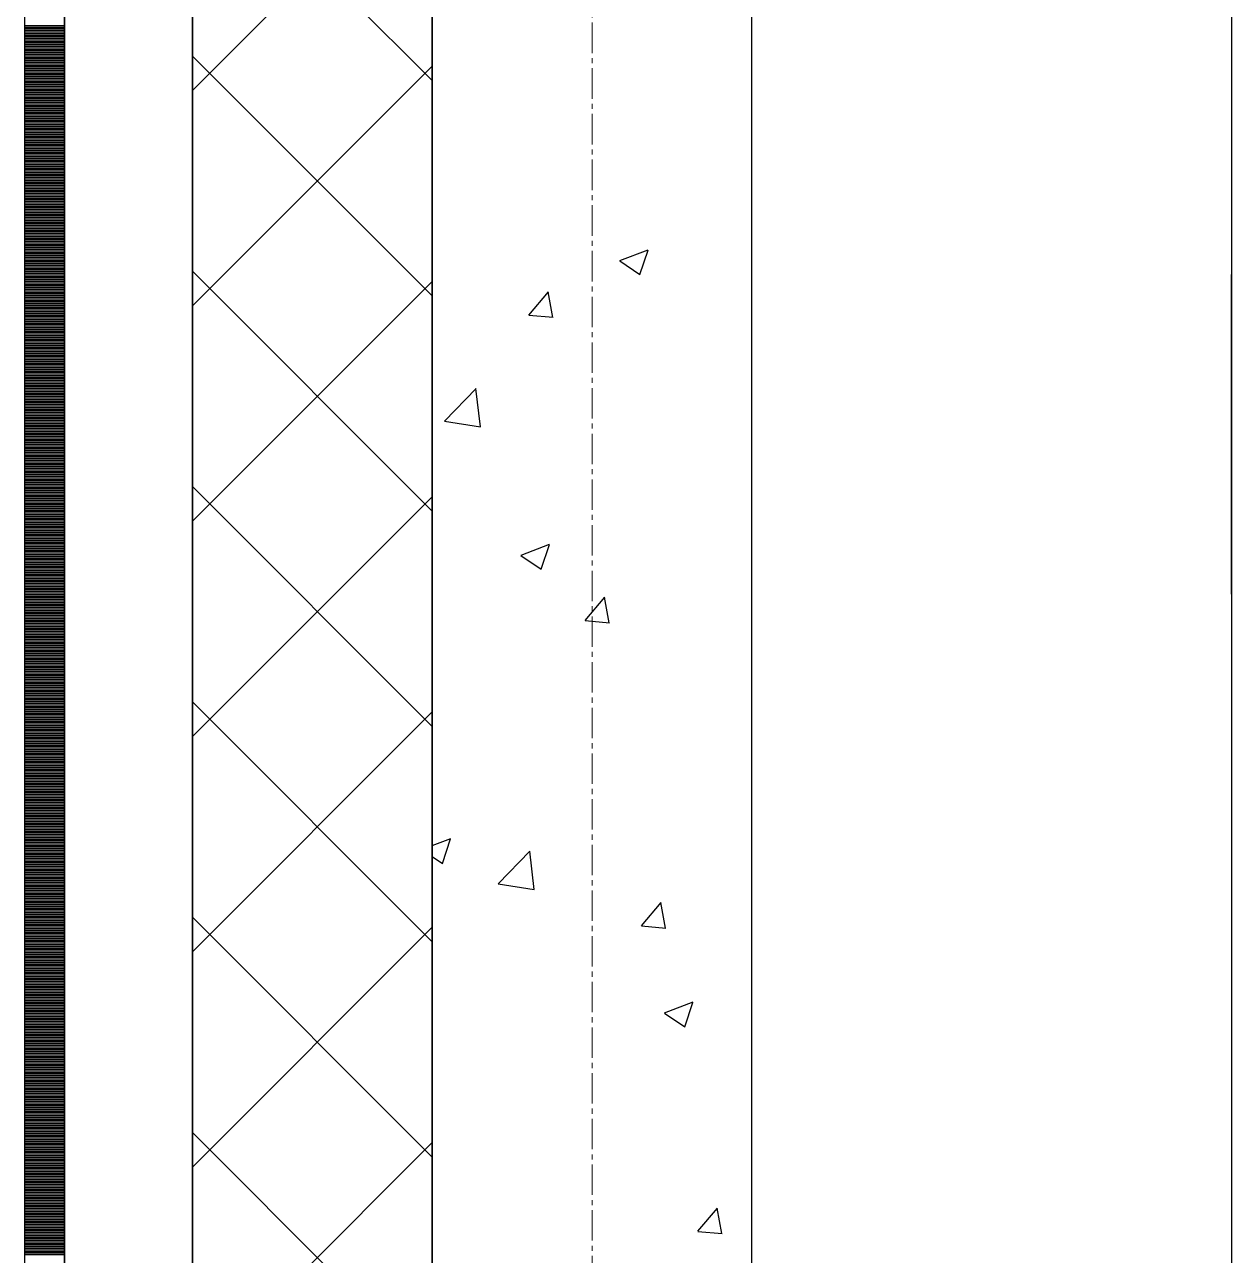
# Model space of a CAD drawing. Header units: millimetres. Extents: x -231292 to 573618, y -153144 to 564035.
# Drawn here: x 8548 to 9303, y 246753 to 247523 of the extents above; entities that cross this region are included whole.
import ezdxf

# ---------------------------------------------------------------- set-up
doc = ezdxf.new("R2010")
doc.units = ezdxf.units.MM
doc.linetypes.add('CENTER2', pattern=[28.575, 19.05, -3.175, 3.175, -3.175])
doc.layers.get('0').update_dxf_attribs({"color": 250})
for name, color, linetype, lineweight in [('АР_Стены ПЕНОблок', 250, 'Continuous', 20), ('АР_Тонкая', 250, 'Continuous', 5), ('АР_Утеплитель', 250, 'Continuous', 0), ('АР_Штриховка', 250, 'Continuous', 0), ('РД_Оси_100', 250, 'Continuous', 0)]:
    doc.layers.add(name, color=color, linetype=linetype, lineweight=lineweight)
doc.layers.add('КР_Балки-0.5', color=60, linetype='Continuous', lineweight=50, plot=False)

# ---------------------------------------------------------------- blocks, each defined once
blk = doc.blocks.new('оси_рен')
at = {"layer": 'РД_Оси_100', "color": 251, "linetype": 'CENTER2', "true_color": 0x636466}
blk.add_line((1195652.916, 135558.25), (1195652.916, 223268.25), dxfattribs=at)

msp = doc.modelspace()

# ---------------------------------------------------------------- linework, layer by layer
at = {"layer": 'АР_Стены ПЕНОблок', "color": 18, "linetype": 'Continuous', "lineweight": 25, "true_color": 0x000000}
for p, q in [((8803.243, 263866.253), (8803.243, 187666.253)), ((9003.243, 187666.253), (9003.243, 263866.253))]:
    msp.add_line(p, q, dxfattribs=at)
at = {"layer": 'АР_Тонкая', "color": 18, "linetype": 'Continuous', "lineweight": 25, "true_color": 0x000000}
for p, q in [((8548.243, 263866.253), (8548.243, 187666.253)), ((8573.243, 263866.253), (8573.243, 187666.253)), ((8573.243, 187666.253), (8573.243, 263866.253)), ((8653.243, 187666.253), (8653.243, 263866.253))]:
    msp.add_line(p, q, dxfattribs=at)
at = {"layer": 'АР_Утеплитель', "color": 18, "linetype": 'Continuous', "lineweight": 25, "true_color": 0x000000}
for p, q in [((8653.243, 263866.253), (8653.243, 187666.253)), ((8803.243, 187666.253), (8803.243, 263866.253))]:
    msp.add_line(p, q, dxfattribs=at)
at = {"layer": 'АР_Штриховка', "color": 18, "linetype": 'Continuous', "lineweight": 25, "true_color": 0x000000}
for p, q in [((8803.243, 247487.57), (8653.243, 247637.57)), ((8653.243, 247481.283), (8803.243, 247631.283)), ((8548.243, 247522.002), (8573.243, 247522.002)), ((8548.243, 247521.002), (8573.243, 247521.002)), ((8548.243, 247520.002), (8573.243, 247520.002)), ((8548.243, 247519.002), (8573.243, 247519.002)), ((8548.243, 247518.002), (8573.243, 247518.002)), ((8548.243, 247517.002), (8573.243, 247517.002)), ((8548.243, 247516.002), (8573.243, 247516.002)), ((8548.243, 247515.002), (8573.243, 247515.002)), ((8548.243, 247514.002), (8573.243, 247514.002)), ((8548.243, 247513.002), (8573.243, 247513.002)), ((8548.243, 247512.002), (8573.243, 247512.002)), ((8548.243, 247511.002), (8573.243, 247511.002)), ((8548.243, 247510.002), (8573.243, 247510.002)), ((8548.243, 247509.002), (8573.243, 247509.002)), ((8548.243, 247508.002), (8573.243, 247508.002)), ((8548.243, 247507.002), (8573.243, 247507.002)), ((8548.243, 247506.002), (8573.243, 247506.002)), ((8548.243, 247505.002), (8573.243, 247505.002)), ((8548.243, 247504.002), (8573.243, 247504.002)), ((8548.243, 247503.002), (8573.243, 247503.002)), ((8548.243, 247502.002), (8573.243, 247502.002)), ((8803.243, 247352.866), (8653.243, 247502.866)), ((8548.243, 247501.002), (8573.243, 247501.002)), ((8548.243, 247500.002), (8573.243, 247500.002)), ((8548.243, 247499.002), (8573.243, 247499.002)), ((8548.243, 247498.002), (8573.243, 247498.002)), ((8548.243, 247497.002), (8573.243, 247497.002)), ((8548.243, 247496.002), (8573.243, 247496.002)), ((8548.243, 247495.002), (8573.243, 247495.002)), ((8548.243, 247494.002), (8573.243, 247494.002)), ((8653.243, 247346.579), (8803.243, 247496.579)), ((8548.243, 247493.002), (8573.243, 247493.002)), ((8548.243, 247492.002), (8573.243, 247492.002)), ((8548.243, 247491.002), (8573.243, 247491.002)), ((8548.243, 247490.002), (8573.243, 247490.002)), ((8548.243, 247489.002), (8573.243, 247489.002)), ((8548.243, 247488.002), (8573.243, 247488.002)), ((8548.243, 247487.002), (8573.243, 247487.002)), ((8548.243, 247486.002), (8573.243, 247486.002)), ((8548.243, 247485.002), (8573.243, 247485.002)), ((8548.243, 247484.002), (8573.243, 247484.002)), ((8548.243, 247483.002), (8573.243, 247483.002)), ((8548.243, 247482.002), (8573.243, 247482.002)), ((8548.243, 247481.002), (8573.243, 247481.002)), ((8548.243, 247480.002), (8573.243, 247480.002)), ((8548.243, 247479.002), (8573.243, 247479.002)), ((8548.243, 247478.002), (8573.243, 247478.002)), ((8548.243, 247477.002), (8573.243, 247477.002)), ((8548.243, 247476.002), (8573.243, 247476.002)), ((8548.243, 247475.002), (8573.243, 247475.002)), ((8548.243, 247474.002), (8573.243, 247474.002)), ((8548.243, 247473.002), (8573.243, 247473.002)), ((8548.243, 247472.002), (8573.243, 247472.002)), ((8548.243, 247471.002), (8573.243, 247471.002)), ((8548.243, 247470.002), (8573.243, 247470.002)), ((8548.243, 247469.002), (8573.243, 247469.002)), ((8548.243, 247468.002), (8573.243, 247468.002)), ((8548.243, 247467.002), (8573.243, 247467.002)), ((8548.243, 247466.002), (8573.243, 247466.002)), ((8548.243, 247465.002), (8573.243, 247465.002)), ((8548.243, 247464.002), (8573.243, 247464.002)), ((8548.243, 247463.002), (8573.243, 247463.002)), ((8548.243, 247462.002), (8573.243, 247462.002)), ((8548.243, 247461.002), (8573.243, 247461.002)), ((8548.243, 247460.002), (8573.243, 247460.002)), ((8548.243, 247459.002), (8573.243, 247459.002)), ((8548.243, 247458.002), (8573.243, 247458.002)), ((8548.243, 247457.002), (8573.243, 247457.002)), ((8548.243, 247456.002), (8573.243, 247456.002)), ((8548.243, 247455.002), (8573.243, 247455.002)), ((8548.243, 247454.002), (8573.243, 247454.002)), ((8548.243, 247453.002), (8573.243, 247453.002)), ((8548.243, 247452.002), (8573.243, 247452.002)), ((8548.243, 247451.002), (8573.243, 247451.002)), ((8548.243, 247450.002), (8573.243, 247450.002)), ((8548.243, 247449.002), (8573.243, 247449.002)), ((8548.243, 247448.002), (8573.243, 247448.002)), ((8548.243, 247447.002), (8573.243, 247447.002)), ((8548.243, 247446.002), (8573.243, 247446.002)), ((8548.243, 247445.002), (8573.243, 247445.002)), ((8548.243, 247444.002), (8573.243, 247444.002)), ((8548.243, 247443.002), (8573.243, 247443.002)), ((8548.243, 247442.002), (8573.243, 247442.002)), ((8548.243, 247441.002), (8573.243, 247441.002)), ((8548.243, 247440.002), (8573.243, 247440.002)), ((8548.243, 247439.002), (8573.243, 247439.002)), ((8548.243, 247438.002), (8573.243, 247438.002)), ((8548.243, 247437.002), (8573.243, 247437.002)), ((8548.243, 247436.002), (8573.243, 247436.002)), ((8548.243, 247435.002), (8573.243, 247435.002)), ((8548.243, 247434.002), (8573.243, 247434.002)), ((8548.243, 247433.002), (8573.243, 247433.002)), ((8548.243, 247432.002), (8573.243, 247432.002)), ((8548.243, 247431.002), (8573.243, 247431.002)), ((8548.243, 247430.002), (8573.243, 247430.002)), ((8548.243, 247429.002), (8573.243, 247429.002)), ((8548.243, 247428.002), (8573.243, 247428.002)), ((8548.243, 247427.002), (8573.243, 247427.002)), ((8548.243, 247426.002), (8573.243, 247426.002)), ((8548.243, 247425.002), (8573.243, 247425.002)), ((8548.243, 247424.002), (8573.243, 247424.002)), ((8548.243, 247423.002), (8573.243, 247423.002)), ((8548.243, 247422.002), (8573.243, 247422.002)), ((8548.243, 247421.002), (8573.243, 247421.002)), ((8548.243, 247420.002), (8573.243, 247420.002)), ((8548.243, 247419.002), (8573.243, 247419.002)), ((8548.243, 247418.002), (8573.243, 247418.002)), ((8548.243, 247417.002), (8573.243, 247417.002)), ((8548.243, 247416.002), (8573.243, 247416.002)), ((8548.243, 247415.002), (8573.243, 247415.002)), ((8548.243, 247414.002), (8573.243, 247414.002)), ((8548.243, 247413.002), (8573.243, 247413.002)), ((8548.243, 247412.002), (8573.243, 247412.002)), ((8548.243, 247411.002), (8573.243, 247411.002)), ((8548.243, 247410.002), (8573.243, 247410.002)), ((8548.243, 247409.002), (8573.243, 247409.002)), ((8548.243, 247408.002), (8573.243, 247408.002)), ((8548.243, 247407.002), (8573.243, 247407.002)), ((8548.243, 247406.002), (8573.243, 247406.002)), ((8548.243, 247405.002), (8573.243, 247405.002)), ((8548.243, 247404.002), (8573.243, 247404.002)), ((8548.243, 247403.002), (8573.243, 247403.002)), ((8548.243, 247402.002), (8573.243, 247402.002)), ((8548.243, 247401.002), (8573.243, 247401.002)), ((8548.243, 247400.002), (8573.243, 247400.002)), ((8548.243, 247399.002), (8573.243, 247399.002)), ((8548.243, 247398.002), (8573.243, 247398.002)), ((8548.243, 247397.002), (8573.243, 247397.002)), ((8548.243, 247396.002), (8573.243, 247396.002)), ((8548.243, 247395.002), (8573.243, 247395.002)), ((8548.243, 247394.002), (8573.243, 247394.002)), ((8548.243, 247393.002), (8573.243, 247393.002)), ((8548.243, 247392.002), (8573.243, 247392.002)), ((8548.243, 247391.002), (8573.243, 247391.002)), ((8548.243, 247390.002), (8573.243, 247390.002)), ((8548.243, 247389.002), (8573.243, 247389.002)), ((8548.243, 247388.002), (8573.243, 247388.002)), ((8548.243, 247387.002), (8573.243, 247387.002)), ((8548.243, 247386.002), (8573.243, 247386.002)), ((8548.243, 247385.002), (8573.243, 247385.002)), ((8548.243, 247384.002), (8573.243, 247384.002)), ((8548.243, 247383.002), (8573.243, 247383.002)), ((8548.243, 247382.002), (8573.243, 247382.002)), ((8548.243, 247381.002), (8573.243, 247381.002)), ((8548.243, 247380.002), (8573.243, 247380.002)), ((8548.243, 247379.002), (8573.243, 247379.002)), ((8548.243, 247378.002), (8573.243, 247378.002)), ((8920.662, 247374.841), (8938.447, 247381.668)), ((8933.21, 247366.101), (8938.36, 247381.45)), ((8548.243, 247377.002), (8573.243, 247377.002)), ((8548.243, 247376.002), (8573.243, 247376.002)), ((8548.243, 247375.002), (8573.243, 247375.002)), ((8548.243, 247374.002), (8573.243, 247374.002)), ((8548.243, 247373.002), (8573.243, 247373.002)), ((8548.243, 247372.002), (8573.243, 247372.002)), ((8548.243, 247371.002), (8573.243, 247371.002)), ((8920.565, 247374.626), (8933.199, 247366.104)), ((8548.243, 247370.002), (8573.243, 247370.002)), ((8548.243, 247369.002), (8573.243, 247369.002)), ((8548.243, 247368.002), (8573.243, 247368.002)), ((8548.243, 247367.002), (8573.243, 247367.002)), ((8548.243, 247366.002), (8573.243, 247366.002)), ((8548.243, 247365.002), (8573.243, 247365.002)), ((8548.243, 247364.002), (8573.243, 247364.002)), ((8548.243, 247363.002), (8573.243, 247363.002)), ((8803.243, 247218.163), (8653.243, 247368.163)), ((8548.243, 247362.002), (8573.243, 247362.002)), ((8548.243, 247361.002), (8573.243, 247361.002)), ((8548.243, 247360.002), (8573.243, 247360.002)), ((8548.243, 247359.002), (8573.243, 247359.002)), ((8548.243, 247358.002), (8573.243, 247358.002)), ((8548.243, 247357.002), (8573.243, 247357.002)), ((8548.243, 247356.002), (8573.243, 247356.002)), ((8548.243, 247355.002), (8573.243, 247355.002)), ((8653.243, 247211.876), (8803.243, 247361.876)), ((8863.661, 247340.724), (8875.906, 247355.317)), ((8878.732, 247339.365), (8875.795, 247355.286)), ((8548.243, 247354.002), (8573.243, 247354.002)), ((8548.243, 247353.002), (8573.243, 247353.002)), ((8548.243, 247352.002), (8573.243, 247352.002)), ((8548.243, 247351.002), (8573.243, 247351.002)), ((8548.243, 247350.002), (8573.243, 247350.002)), ((8548.243, 247349.002), (8573.243, 247349.002)), ((8548.243, 247348.002), (8573.243, 247348.002)), ((8548.243, 247347.002), (8573.243, 247347.002)), ((8548.243, 247346.002), (8573.243, 247346.002)), ((8548.243, 247345.002), (8573.243, 247345.002)), ((8548.243, 247344.002), (8573.243, 247344.002)), ((8548.243, 247343.002), (8573.243, 247343.002)), ((8548.243, 247342.002), (8573.243, 247342.002)), ((8548.243, 247341.002), (8573.243, 247341.002)), ((8548.243, 247340.002), (8573.243, 247340.002)), ((8863.66, 247340.713), (8878.842, 247339.385)), ((8548.243, 247339.002), (8573.243, 247339.002)), ((8548.243, 247338.002), (8573.243, 247338.002)), ((8548.243, 247337.002), (8573.243, 247337.002)), ((8548.243, 247336.002), (8573.243, 247336.002)), ((8548.243, 247335.002), (8573.243, 247335.002)), ((8548.243, 247334.002), (8573.243, 247334.002)), ((8548.243, 247333.002), (8573.243, 247333.002)), ((8548.243, 247332.002), (8573.243, 247332.002)), ((8548.243, 247331.002), (8573.243, 247331.002)), ((8548.243, 247330.002), (8573.243, 247330.002)), ((8548.243, 247329.002), (8573.243, 247329.002)), ((8548.243, 247328.002), (8573.243, 247328.002)), ((8548.243, 247327.002), (8573.243, 247327.002)), ((8548.243, 247326.002), (8573.243, 247326.002)), ((8548.243, 247325.002), (8573.243, 247325.002)), ((8548.243, 247324.002), (8573.243, 247324.002)), ((8548.243, 247323.002), (8573.243, 247323.002)), ((8548.243, 247322.002), (8573.243, 247322.002)), ((8548.243, 247321.002), (8573.243, 247321.002)), ((8548.243, 247320.002), (8573.243, 247320.002)), ((8548.243, 247319.002), (8573.243, 247319.002)), ((8548.243, 247318.002), (8573.243, 247318.002)), ((8548.243, 247317.002), (8573.243, 247317.002)), ((8548.243, 247316.002), (8573.243, 247316.002)), ((8548.243, 247315.002), (8573.243, 247315.002)), ((8548.243, 247314.002), (8573.243, 247314.002)), ((8548.243, 247313.002), (8573.243, 247313.002)), ((8548.243, 247312.002), (8573.243, 247312.002)), ((8548.243, 247311.002), (8573.243, 247311.002)), ((8548.243, 247310.002), (8573.243, 247310.002)), ((8548.243, 247309.002), (8573.243, 247309.002)), ((8548.243, 247308.002), (8573.243, 247308.002)), ((8548.243, 247307.002), (8573.243, 247307.002)), ((8548.243, 247306.002), (8573.243, 247306.002)), ((8548.243, 247305.002), (8573.243, 247305.002)), ((8548.243, 247304.002), (8573.243, 247304.002)), ((8548.243, 247303.002), (8573.243, 247303.002)), ((8548.243, 247302.002), (8573.243, 247302.002)), ((8548.243, 247301.002), (8573.243, 247301.002)), ((8548.243, 247300.002), (8573.243, 247300.002)), ((8548.243, 247299.002), (8573.243, 247299.002)), ((8548.243, 247298.002), (8573.243, 247298.002)), ((8548.243, 247297.002), (8573.243, 247297.002)), ((8548.243, 247296.002), (8573.243, 247296.002)), ((8548.243, 247295.002), (8573.243, 247295.002)), ((8548.243, 247294.002), (8573.243, 247294.002)), ((8810.863, 247274.332), (8830.647, 247294.951)), ((8833.443, 247270.828), (8830.637, 247294.95)), ((8548.243, 247293.002), (8573.243, 247293.002)), ((8548.243, 247292.002), (8573.243, 247292.002)), ((8548.243, 247291.002), (8573.243, 247291.002)), ((8548.243, 247290.002), (8573.243, 247290.002)), ((8548.243, 247289.002), (8573.243, 247289.002)), ((8548.243, 247288.002), (8573.243, 247288.002)), ((8548.243, 247287.002), (8573.243, 247287.002)), ((8548.243, 247286.002), (8573.243, 247286.002)), ((8548.243, 247285.002), (8573.243, 247285.002)), ((8548.243, 247284.002), (8573.243, 247284.002)), ((8548.243, 247283.002), (8573.243, 247283.002)), ((8548.243, 247282.002), (8573.243, 247282.002)), ((8548.243, 247281.002), (8573.243, 247281.002)), ((8548.243, 247280.002), (8573.243, 247280.002)), ((8548.243, 247279.002), (8573.243, 247279.002)), ((8548.243, 247278.002), (8573.243, 247278.002)), ((8548.243, 247277.002), (8573.243, 247277.002)), ((8548.243, 247276.002), (8573.243, 247276.002)), ((8548.243, 247275.002), (8573.243, 247275.002)), ((8548.243, 247274.002), (8573.243, 247274.002)), ((8548.243, 247273.002), (8573.243, 247273.002)), ((8548.243, 247272.002), (8573.243, 247272.002)), ((8548.243, 247271.002), (8573.243, 247271.002)), ((8810.856, 247274.348), (8833.446, 247270.844)), ((8548.243, 247270.002), (8573.243, 247270.002)), ((8548.243, 247269.002), (8573.243, 247269.002)), ((8548.243, 247268.002), (8573.243, 247268.002)), ((8548.243, 247267.002), (8573.243, 247267.002)), ((8548.243, 247266.002), (8573.243, 247266.002)), ((8548.243, 247265.002), (8573.243, 247265.002)), ((8548.243, 247264.002), (8573.243, 247264.002)), ((8548.243, 247263.002), (8573.243, 247263.002)), ((8548.243, 247262.002), (8573.243, 247262.002)), ((8548.243, 247261.002), (8573.243, 247261.002)), ((8548.243, 247260.002), (8573.243, 247260.002)), ((8548.243, 247259.002), (8573.243, 247259.002)), ((8548.243, 247258.002), (8573.243, 247258.002)), ((8548.243, 247257.002), (8573.243, 247257.002)), ((8548.243, 247256.002), (8573.243, 247256.002)), ((8548.243, 247255.002), (8573.243, 247255.002)), ((8548.243, 247254.002), (8573.243, 247254.002)), ((8548.243, 247253.002), (8573.243, 247253.002)), ((8548.243, 247252.002), (8573.243, 247252.002)), ((8548.243, 247251.002), (8573.243, 247251.002)), ((8548.243, 247250.002), (8573.243, 247250.002)), ((8548.243, 247249.002), (8573.243, 247249.002)), ((8548.243, 247248.002), (8573.243, 247248.002)), ((8548.243, 247247.002), (8573.243, 247247.002)), ((8548.243, 247246.002), (8573.243, 247246.002)), ((8548.243, 247245.002), (8573.243, 247245.002)), ((8548.243, 247244.002), (8573.243, 247244.002)), ((8548.243, 247243.002), (8573.243, 247243.002)), ((8548.243, 247242.002), (8573.243, 247242.002)), ((8548.243, 247241.002), (8573.243, 247241.002)), ((8548.243, 247240.002), (8573.243, 247240.002)), ((8548.243, 247239.002), (8573.243, 247239.002)), ((8548.243, 247238.002), (8573.243, 247238.002)), ((8548.243, 247237.002), (8573.243, 247237.002)), ((8548.243, 247236.002), (8573.243, 247236.002)), ((8548.243, 247235.002), (8573.243, 247235.002)), ((8548.243, 247234.002), (8573.243, 247234.002)), ((8548.243, 247233.002), (8573.243, 247233.002)), ((8548.243, 247232.002), (8573.243, 247232.002)), ((8803.243, 247083.459), (8653.243, 247233.459)), ((8548.243, 247231.002), (8573.243, 247231.002)), ((8548.243, 247230.002), (8573.243, 247230.002)), ((8548.243, 247229.002), (8573.243, 247229.002)), ((8548.243, 247228.002), (8573.243, 247228.002)), ((8548.243, 247227.002), (8573.243, 247227.002)), ((8548.243, 247226.002), (8573.243, 247226.002)), ((8548.243, 247225.002), (8573.243, 247225.002)), ((8548.243, 247224.002), (8573.243, 247224.002)), ((8653.243, 247077.172), (8803.243, 247227.172)), ((8548.243, 247223.002), (8573.243, 247223.002)), ((8548.243, 247222.002), (8573.243, 247222.002)), ((8548.243, 247221.002), (8573.243, 247221.002)), ((8548.243, 247220.002), (8573.243, 247220.002)), ((8548.243, 247219.002), (8573.243, 247219.002)), ((8548.243, 247218.002), (8573.243, 247218.002)), ((8548.243, 247217.002), (8573.243, 247217.002)), ((8548.243, 247216.002), (8573.243, 247216.002)), ((8548.243, 247215.002), (8573.243, 247215.002)), ((8548.243, 247214.002), (8573.243, 247214.002)), ((8548.243, 247213.002), (8573.243, 247213.002)), ((8548.243, 247212.002), (8573.243, 247212.002)), ((8548.243, 247211.002), (8573.243, 247211.002)), ((8548.243, 247210.002), (8573.243, 247210.002)), ((8548.243, 247209.002), (8573.243, 247209.002)), ((8548.243, 247208.002), (8573.243, 247208.002)), ((8548.243, 247207.002), (8573.243, 247207.002)), ((8548.243, 247206.002), (8573.243, 247206.002)), ((8548.243, 247205.002), (8573.243, 247205.002)), ((8548.243, 247204.002), (8573.243, 247204.002)), ((8548.243, 247203.002), (8573.243, 247203.002)), ((8548.243, 247202.002), (8573.243, 247202.002)), ((8548.243, 247201.002), (8573.243, 247201.002)), ((8548.243, 247200.002), (8573.243, 247200.002)), ((8548.243, 247199.002), (8573.243, 247199.002)), ((8548.243, 247198.002), (8573.243, 247198.002)), ((8548.243, 247197.002), (8573.243, 247197.002)), ((8548.243, 247196.002), (8573.243, 247196.002)), ((8548.243, 247195.002), (8573.243, 247195.002)), ((8548.243, 247194.002), (8573.243, 247194.002)), ((8858.86, 247190.653), (8876.645, 247197.48)), ((8871.408, 247181.913), (8876.558, 247197.262)), ((8548.243, 247193.002), (8573.243, 247193.002)), ((8548.243, 247192.002), (8573.243, 247192.002)), ((8548.243, 247191.002), (8573.243, 247191.002)), ((8548.243, 247190.002), (8573.243, 247190.002)), ((8548.243, 247189.002), (8573.243, 247189.002)), ((8548.243, 247188.002), (8573.243, 247188.002)), ((8548.243, 247187.002), (8573.243, 247187.002)), ((8548.243, 247186.002), (8573.243, 247186.002)), ((8858.763, 247190.438), (8871.397, 247181.916)), ((8548.243, 247185.002), (8573.243, 247185.002)), ((8548.243, 247184.002), (8573.243, 247184.002)), ((8548.243, 247183.002), (8573.243, 247183.002)), ((8548.243, 247182.002), (8573.243, 247182.002)), ((8548.243, 247181.002), (8573.243, 247181.002)), ((8548.243, 247180.002), (8573.243, 247180.002)), ((8548.243, 247179.002), (8573.243, 247179.002)), ((8548.243, 247178.002), (8573.243, 247178.002)), ((8548.243, 247177.002), (8573.243, 247177.002)), ((8548.243, 247176.002), (8573.243, 247176.002)), ((8548.243, 247175.002), (8573.243, 247175.002)), ((8548.243, 247174.002), (8573.243, 247174.002)), ((8548.243, 247173.002), (8573.243, 247173.002)), ((8548.243, 247172.002), (8573.243, 247172.002)), ((8548.243, 247171.002), (8573.243, 247171.002)), ((8548.243, 247170.002), (8573.243, 247170.002)), ((8548.243, 247169.002), (8573.243, 247169.002)), ((8548.243, 247168.002), (8573.243, 247168.002)), ((8548.243, 247167.002), (8573.243, 247167.002)), ((8548.243, 247166.002), (8573.243, 247166.002)), ((8548.243, 247165.002), (8573.243, 247165.002)), ((8548.243, 247164.002), (8573.243, 247164.002)), ((8548.243, 247163.002), (8573.243, 247163.002)), ((8898.905, 247149.667), (8911.15, 247164.26)), ((8913.975, 247148.308), (8911.038, 247164.229)), ((8548.243, 247162.002), (8573.243, 247162.002)), ((8548.243, 247161.002), (8573.243, 247161.002)), ((8548.243, 247160.002), (8573.243, 247160.002)), ((8548.243, 247159.002), (8573.243, 247159.002)), ((8548.243, 247158.002), (8573.243, 247158.002)), ((8548.243, 247157.002), (8573.243, 247157.002)), ((8548.243, 247156.002), (8573.243, 247156.002)), ((8548.243, 247155.002), (8573.243, 247155.002)), ((8548.243, 247154.002), (8573.243, 247154.002)), ((8548.243, 247153.002), (8573.243, 247153.002)), ((8548.243, 247152.002), (8573.243, 247152.002)), ((8548.243, 247151.002), (8573.243, 247151.002)), ((8548.243, 247150.002), (8573.243, 247150.002)), ((8548.243, 247149.002), (8573.243, 247149.002)), ((8548.243, 247148.002), (8573.243, 247148.002)), ((8548.243, 247147.002), (8573.243, 247147.002)), ((8898.904, 247149.657), (8914.086, 247148.328)), ((8548.243, 247146.002), (8573.243, 247146.002)), ((8548.243, 247145.002), (8573.243, 247145.002)), ((8548.243, 247144.002), (8573.243, 247144.002)), ((8548.243, 247143.002), (8573.243, 247143.002)), ((8548.243, 247142.002), (8573.243, 247142.002)), ((8548.243, 247141.002), (8573.243, 247141.002)), ((8548.243, 247140.002), (8573.243, 247140.002)), ((8548.243, 247139.002), (8573.243, 247139.002)), ((8548.243, 247138.002), (8573.243, 247138.002)), ((8548.243, 247137.002), (8573.243, 247137.002)), ((8548.243, 247136.002), (8573.243, 247136.002)), ((8548.243, 247135.002), (8573.243, 247135.002)), ((8548.243, 247134.002), (8573.243, 247134.002)), ((8548.243, 247133.002), (8573.243, 247133.002)), ((8548.243, 247132.002), (8573.243, 247132.002)), ((8548.243, 247131.002), (8573.243, 247131.002)), ((8548.243, 247130.002), (8573.243, 247130.002)), ((8548.243, 247129.002), (8573.243, 247129.002)), ((8548.243, 247128.002), (8573.243, 247128.002)), ((8548.243, 247127.002), (8573.243, 247127.002)), ((8548.243, 247126.002), (8573.243, 247126.002)), ((8548.243, 247125.002), (8573.243, 247125.002)), ((8548.243, 247124.002), (8573.243, 247124.002)), ((8548.243, 247123.002), (8573.243, 247123.002)), ((8548.243, 247122.002), (8573.243, 247122.002)), ((8548.243, 247121.002), (8573.243, 247121.002)), ((8548.243, 247120.002), (8573.243, 247120.002)), ((8548.243, 247119.002), (8573.243, 247119.002)), ((8548.243, 247118.002), (8573.243, 247118.002)), ((8548.243, 247117.002), (8573.243, 247117.002)), ((8548.243, 247116.002), (8573.243, 247116.002)), ((8548.243, 247115.002), (8573.243, 247115.002)), ((8548.243, 247114.002), (8573.243, 247114.002)), ((8548.243, 247113.002), (8573.243, 247113.002)), ((8548.243, 247112.002), (8573.243, 247112.002)), ((8548.243, 247111.002), (8573.243, 247111.002)), ((8548.243, 247110.002), (8573.243, 247110.002)), ((8548.243, 247109.002), (8573.243, 247109.002)), ((8548.243, 247108.002), (8573.243, 247108.002)), ((8548.243, 247107.002), (8573.243, 247107.002)), ((8548.243, 247106.002), (8573.243, 247106.002)), ((8548.243, 247105.002), (8573.243, 247105.002)), ((8548.243, 247104.002), (8573.243, 247104.002)), ((8548.243, 247103.002), (8573.243, 247103.002)), ((8548.243, 247102.002), (8573.243, 247102.002)), ((8548.243, 247101.002), (8573.243, 247101.002)), ((8548.243, 247100.002), (8573.243, 247100.002)), ((8548.243, 247099.002), (8573.243, 247099.002)), ((8548.243, 247098.002), (8573.243, 247098.002)), ((8548.243, 247097.002), (8573.243, 247097.002)), ((8548.243, 247096.002), (8573.243, 247096.002)), ((8548.243, 247095.002), (8573.243, 247095.002)), ((8548.243, 247094.002), (8573.243, 247094.002)), ((8548.243, 247093.002), (8573.243, 247093.002)), ((8803.243, 246948.755), (8653.243, 247098.755)), ((8548.243, 247092.002), (8573.243, 247092.002)), ((8548.243, 247091.002), (8573.243, 247091.002)), ((8548.243, 247090.002), (8573.243, 247090.002)), ((8548.243, 247089.002), (8573.243, 247089.002)), ((8548.243, 247088.002), (8573.243, 247088.002)), ((8548.243, 247087.002), (8573.243, 247087.002)), ((8548.243, 247086.002), (8573.243, 247086.002)), ((8653.243, 246942.468), (8803.243, 247092.468)), ((8548.243, 247085.002), (8573.243, 247085.002)), ((8548.243, 247084.002), (8573.243, 247084.002)), ((8548.243, 247083.002), (8573.243, 247083.002)), ((8548.243, 247082.002), (8573.243, 247082.002)), ((8548.243, 247081.002), (8573.243, 247081.002)), ((8548.243, 247080.002), (8573.243, 247080.002)), ((8548.243, 247079.002), (8573.243, 247079.002)), ((8548.243, 247078.002), (8573.243, 247078.002)), ((8548.243, 247077.002), (8573.243, 247077.002)), ((8548.243, 247076.002), (8573.243, 247076.002)), ((8548.243, 247075.002), (8573.243, 247075.002)), ((8548.243, 247074.002), (8573.243, 247074.002)), ((8548.243, 247073.002), (8573.243, 247073.002)), ((8548.243, 247072.002), (8573.243, 247072.002)), ((8548.243, 247071.002), (8573.243, 247071.002)), ((8548.243, 247070.002), (8573.243, 247070.002)), ((8548.243, 247069.002), (8573.243, 247069.002)), ((8548.243, 247068.002), (8573.243, 247068.002)), ((8548.243, 247067.002), (8573.243, 247067.002)), ((8548.243, 247066.002), (8573.243, 247066.002)), ((8548.243, 247065.002), (8573.243, 247065.002)), ((8548.243, 247064.002), (8573.243, 247064.002)), ((8548.243, 247063.002), (8573.243, 247063.002)), ((8548.243, 247062.002), (8573.243, 247062.002)), ((8548.243, 247061.002), (8573.243, 247061.002)), ((8548.243, 247060.002), (8573.243, 247060.002)), ((8548.243, 247059.002), (8573.243, 247059.002)), ((8548.243, 247058.002), (8573.243, 247058.002)), ((8548.243, 247057.002), (8573.243, 247057.002)), ((8548.243, 247056.002), (8573.243, 247056.002)), ((8548.243, 247055.002), (8573.243, 247055.002)), ((8548.243, 247054.002), (8573.243, 247054.002)), ((8548.243, 247053.002), (8573.243, 247053.002)), ((8548.243, 247052.002), (8573.243, 247052.002)), ((8548.243, 247051.002), (8573.243, 247051.002)), ((8548.243, 247050.002), (8573.243, 247050.002)), ((8548.243, 247049.002), (8573.243, 247049.002)), ((8548.243, 247048.002), (8573.243, 247048.002)), ((8548.243, 247047.002), (8573.243, 247047.002)), ((8548.243, 247046.002), (8573.243, 247046.002)), ((8548.243, 247045.002), (8573.243, 247045.002)), ((8548.243, 247044.002), (8573.243, 247044.002)), ((8548.243, 247043.002), (8573.243, 247043.002)), ((8548.243, 247042.002), (8573.243, 247042.002)), ((8548.243, 247041.002), (8573.243, 247041.002)), ((8548.243, 247040.002), (8573.243, 247040.002)), ((8548.243, 247039.002), (8573.243, 247039.002)), ((8548.243, 247038.002), (8573.243, 247038.002)), ((8548.243, 247037.002), (8573.243, 247037.002)), ((8548.243, 247036.002), (8573.243, 247036.002)), ((8548.243, 247035.002), (8573.243, 247035.002)), ((8548.243, 247034.002), (8573.243, 247034.002)), ((8548.243, 247033.002), (8573.243, 247033.002)), ((8548.243, 247032.002), (8573.243, 247032.002)), ((8548.243, 247031.002), (8573.243, 247031.002)), ((8548.243, 247030.002), (8573.243, 247030.002)), ((8548.243, 247029.002), (8573.243, 247029.002)), ((8548.243, 247028.002), (8573.243, 247028.002)), ((8548.243, 247027.002), (8573.243, 247027.002)), ((8548.243, 247026.002), (8573.243, 247026.002)), ((8548.243, 247025.002), (8573.243, 247025.002)), ((8548.243, 247024.002), (8573.243, 247024.002)), ((8548.243, 247023.002), (8573.243, 247023.002)), ((8548.243, 247022.002), (8573.243, 247022.002)), ((8548.243, 247021.002), (8573.243, 247021.002)), ((8548.243, 247020.002), (8573.243, 247020.002)), ((8548.243, 247019.002), (8573.243, 247019.002)), ((8548.243, 247018.002), (8573.243, 247018.002)), ((8548.243, 247017.002), (8573.243, 247017.002)), ((8548.243, 247016.002), (8573.243, 247016.002)), ((8548.243, 247015.002), (8573.243, 247015.002)), ((8548.243, 247014.002), (8573.243, 247014.002)), ((8548.243, 247013.002), (8573.243, 247013.002)), ((8548.243, 247012.002), (8573.243, 247012.002)), ((8548.243, 247011.002), (8573.243, 247011.002)), ((8548.243, 247010.002), (8573.243, 247010.002)), ((8548.243, 247009.002), (8573.243, 247009.002)), ((8803.243, 247008.839), (8814.843, 247013.292)), ((8809.606, 246997.725), (8814.756, 247013.074)), ((8548.243, 247008.002), (8573.243, 247008.002)), ((8548.243, 247007.002), (8573.243, 247007.002)), ((8548.243, 247006.002), (8573.243, 247006.002)), ((8548.243, 247005.002), (8573.243, 247005.002)), ((8548.243, 247004.002), (8573.243, 247004.002)), ((8548.243, 247003.002), (8573.243, 247003.002)), ((8548.243, 247002.002), (8573.243, 247002.002)), ((8548.243, 247001.002), (8573.243, 247001.002)), ((8803.243, 247002.013), (8809.595, 246997.728)), ((8844.538, 246984.864), (8864.321, 247005.483)), ((8867.118, 246981.359), (8864.311, 247005.482)), ((8548.243, 247000.002), (8573.243, 247000.002)), ((8548.243, 246999.002), (8573.243, 246999.002)), ((8548.243, 246998.002), (8573.243, 246998.002)), ((8548.243, 246997.002), (8573.243, 246997.002)), ((8548.243, 246996.002), (8573.243, 246996.002)), ((8548.243, 246995.002), (8573.243, 246995.002)), ((8548.243, 246994.002), (8573.243, 246994.002)), ((8548.243, 246993.002), (8573.243, 246993.002)), ((8548.243, 246992.002), (8573.243, 246992.002)), ((8548.243, 246991.002), (8573.243, 246991.002)), ((8548.243, 246990.002), (8573.243, 246990.002)), ((8548.243, 246989.002), (8573.243, 246989.002)), ((8548.243, 246988.002), (8573.243, 246988.002)), ((8548.243, 246987.002), (8573.243, 246987.002)), ((8548.243, 246986.002), (8573.243, 246986.002)), ((8548.243, 246985.002), (8573.243, 246985.002)), ((8548.243, 246984.002), (8573.243, 246984.002)), ((8548.243, 246983.002), (8573.243, 246983.002)), ((8548.243, 246982.002), (8573.243, 246982.002)), ((8548.243, 246981.002), (8573.243, 246981.002)), ((8548.243, 246980.002), (8573.243, 246980.002)), ((8548.243, 246979.002), (8573.243, 246979.002)), ((8548.243, 246978.002), (8573.243, 246978.002)), ((8844.53, 246984.88), (8867.12, 246981.376)), ((8548.243, 246977.002), (8573.243, 246977.002)), ((8548.243, 246976.002), (8573.243, 246976.002)), ((8548.243, 246975.002), (8573.243, 246975.002)), ((8548.243, 246974.002), (8573.243, 246974.002)), ((8548.243, 246973.002), (8573.243, 246973.002)), ((8548.243, 246972.002), (8573.243, 246972.002)), ((8548.243, 246971.002), (8573.243, 246971.002)), ((8548.243, 246970.002), (8573.243, 246970.002)), ((8934.148, 246958.61), (8946.393, 246973.203)), ((8949.218, 246957.251), (8946.281, 246973.172)), ((8548.243, 246969.002), (8573.243, 246969.002)), ((8548.243, 246968.002), (8573.243, 246968.002)), ((8548.243, 246967.002), (8573.243, 246967.002)), ((8548.243, 246966.002), (8573.243, 246966.002)), ((8548.243, 246965.002), (8573.243, 246965.002)), ((8548.243, 246964.002), (8573.243, 246964.002)), ((8548.243, 246963.002), (8573.243, 246963.002)), ((8803.243, 246814.051), (8653.243, 246964.051)), ((8548.243, 246962.002), (8573.243, 246962.002)), ((8548.243, 246961.002), (8573.243, 246961.002)), ((8548.243, 246960.002), (8573.243, 246960.002)), ((8548.243, 246959.002), (8573.243, 246959.002)), ((8548.243, 246958.002), (8573.243, 246958.002)), ((8548.243, 246957.002), (8573.243, 246957.002)), ((8548.243, 246956.002), (8573.243, 246956.002)), ((8548.243, 246955.002), (8573.243, 246955.002)), ((8653.243, 246807.764), (8803.243, 246957.764)), ((8934.147, 246958.6), (8949.329, 246957.272)), ((8548.243, 246954.002), (8573.243, 246954.002)), ((8548.243, 246953.002), (8573.243, 246953.002)), ((8548.243, 246952.002), (8573.243, 246952.002)), ((8548.243, 246951.002), (8573.243, 246951.002)), ((8548.243, 246950.002), (8573.243, 246950.002)), ((8548.243, 246949.002), (8573.243, 246949.002)), ((8548.243, 246948.002), (8573.243, 246948.002)), ((8548.243, 246947.002), (8573.243, 246947.002)), ((8548.243, 246946.002), (8573.243, 246946.002)), ((8548.243, 246945.002), (8573.243, 246945.002)), ((8548.243, 246944.002), (8573.243, 246944.002)), ((8548.243, 246943.002), (8573.243, 246943.002)), ((8548.243, 246942.002), (8573.243, 246942.002)), ((8548.243, 246941.002), (8573.243, 246941.002)), ((8548.243, 246940.002), (8573.243, 246940.002)), ((8548.243, 246939.002), (8573.243, 246939.002)), ((8548.243, 246938.002), (8573.243, 246938.002)), ((8548.243, 246937.002), (8573.243, 246937.002)), ((8548.243, 246936.002), (8573.243, 246936.002)), ((8548.243, 246935.002), (8573.243, 246935.002)), ((8548.243, 246934.002), (8573.243, 246934.002)), ((8548.243, 246933.002), (8573.243, 246933.002)), ((8548.243, 246932.002), (8573.243, 246932.002)), ((8548.243, 246931.002), (8573.243, 246931.002)), ((8548.243, 246930.002), (8573.243, 246930.002)), ((8548.243, 246929.002), (8573.243, 246929.002)), ((8548.243, 246928.002), (8573.243, 246928.002)), ((8548.243, 246927.002), (8573.243, 246927.002)), ((8548.243, 246926.002), (8573.243, 246926.002)), ((8548.243, 246925.002), (8573.243, 246925.002)), ((8548.243, 246924.002), (8573.243, 246924.002)), ((8548.243, 246923.002), (8573.243, 246923.002)), ((8548.243, 246922.002), (8573.243, 246922.002)), ((8548.243, 246921.002), (8573.243, 246921.002)), ((8548.243, 246920.002), (8573.243, 246920.002)), ((8548.243, 246919.002), (8573.243, 246919.002)), ((8548.243, 246918.002), (8573.243, 246918.002)), ((8548.243, 246917.002), (8573.243, 246917.002)), ((8548.243, 246916.002), (8573.243, 246916.002)), ((8548.243, 246915.002), (8573.243, 246915.002)), ((8548.243, 246914.002), (8573.243, 246914.002)), ((8548.243, 246913.002), (8573.243, 246913.002)), ((8548.243, 246912.002), (8573.243, 246912.002)), ((8548.243, 246911.002), (8573.243, 246911.002)), ((8548.243, 246910.002), (8573.243, 246910.002)), ((8548.243, 246909.002), (8573.243, 246909.002)), ((8948.673, 246904.2), (8966.457, 246911.027)), ((8961.22, 246895.46), (8966.37, 246910.809)), ((8548.243, 246908.002), (8573.243, 246908.002)), ((8548.243, 246907.002), (8573.243, 246907.002)), ((8548.243, 246906.002), (8573.243, 246906.002)), ((8548.243, 246905.002), (8573.243, 246905.002)), ((8548.243, 246904.002), (8573.243, 246904.002)), ((8548.243, 246903.002), (8573.243, 246903.002)), ((8548.243, 246902.002), (8573.243, 246902.002)), ((8548.243, 246901.002), (8573.243, 246901.002)), ((8948.575, 246903.985), (8961.21, 246895.463)), ((8548.243, 246900.002), (8573.243, 246900.002)), ((8548.243, 246899.002), (8573.243, 246899.002)), ((8548.243, 246898.002), (8573.243, 246898.002)), ((8548.243, 246897.002), (8573.243, 246897.002)), ((8548.243, 246896.002), (8573.243, 246896.002)), ((8548.243, 246895.002), (8573.243, 246895.002)), ((8548.243, 246894.002), (8573.243, 246894.002)), ((8548.243, 246893.002), (8573.243, 246893.002)), ((8548.243, 246892.002), (8573.243, 246892.002)), ((8548.243, 246891.002), (8573.243, 246891.002)), ((8548.243, 246890.002), (8573.243, 246890.002)), ((8548.243, 246889.002), (8573.243, 246889.002)), ((8548.243, 246888.002), (8573.243, 246888.002)), ((8548.243, 246887.002), (8573.243, 246887.002)), ((8548.243, 246886.002), (8573.243, 246886.002)), ((8548.243, 246885.002), (8573.243, 246885.002)), ((8548.243, 246884.002), (8573.243, 246884.002)), ((8548.243, 246883.002), (8573.243, 246883.002)), ((8548.243, 246882.002), (8573.243, 246882.002)), ((8548.243, 246881.002), (8573.243, 246881.002)), ((8548.243, 246880.002), (8573.243, 246880.002)), ((8548.243, 246879.002), (8573.243, 246879.002)), ((8548.243, 246878.002), (8573.243, 246878.002)), ((8548.243, 246877.002), (8573.243, 246877.002)), ((8548.243, 246876.002), (8573.243, 246876.002)), ((8548.243, 246875.002), (8573.243, 246875.002)), ((8548.243, 246874.002), (8573.243, 246874.002)), ((8548.243, 246873.002), (8573.243, 246873.002)), ((8548.243, 246872.002), (8573.243, 246872.002)), ((8548.243, 246871.002), (8573.243, 246871.002)), ((8548.243, 246870.002), (8573.243, 246870.002)), ((8548.243, 246869.002), (8573.243, 246869.002)), ((8548.243, 246868.002), (8573.243, 246868.002)), ((8548.243, 246867.002), (8573.243, 246867.002)), ((8548.243, 246866.002), (8573.243, 246866.002)), ((8548.243, 246865.002), (8573.243, 246865.002)), ((8548.243, 246864.002), (8573.243, 246864.002)), ((8548.243, 246863.002), (8573.243, 246863.002)), ((8548.243, 246862.002), (8573.243, 246862.002)), ((8548.243, 246861.002), (8573.243, 246861.002)), ((8548.243, 246860.002), (8573.243, 246860.002)), ((8548.243, 246859.002), (8573.243, 246859.002)), ((8548.243, 246858.002), (8573.243, 246858.002)), ((8548.243, 246857.002), (8573.243, 246857.002)), ((8548.243, 246856.002), (8573.243, 246856.002)), ((8548.243, 246855.002), (8573.243, 246855.002)), ((8548.243, 246854.002), (8573.243, 246854.002)), ((8548.243, 246853.002), (8573.243, 246853.002)), ((8548.243, 246852.002), (8573.243, 246852.002)), ((8548.243, 246851.002), (8573.243, 246851.002)), ((8548.243, 246850.002), (8573.243, 246850.002)), ((8548.243, 246849.002), (8573.243, 246849.002)), ((8548.243, 246848.002), (8573.243, 246848.002)), ((8548.243, 246847.002), (8573.243, 246847.002)), ((8548.243, 246846.002), (8573.243, 246846.002)), ((8548.243, 246845.002), (8573.243, 246845.002)), ((8548.243, 246844.002), (8573.243, 246844.002)), ((8548.243, 246843.002), (8573.243, 246843.002)), ((8548.243, 246842.002), (8573.243, 246842.002)), ((8548.243, 246841.002), (8573.243, 246841.002)), ((8548.243, 246840.002), (8573.243, 246840.002)), ((8548.243, 246839.002), (8573.243, 246839.002)), ((8548.243, 246838.002), (8573.243, 246838.002)), ((8548.243, 246837.002), (8573.243, 246837.002)), ((8548.243, 246836.002), (8573.243, 246836.002)), ((8548.243, 246835.002), (8573.243, 246835.002)), ((8548.243, 246834.002), (8573.243, 246834.002)), ((8548.243, 246833.002), (8573.243, 246833.002)), ((8548.243, 246832.002), (8573.243, 246832.002)), ((8548.243, 246831.002), (8573.243, 246831.002)), ((8548.243, 246830.002), (8573.243, 246830.002)), ((8548.243, 246829.002), (8573.243, 246829.002)), ((8548.243, 246828.002), (8573.243, 246828.002)), ((8548.243, 246827.002), (8573.243, 246827.002)), ((8548.243, 246826.002), (8573.243, 246826.002)), ((8548.243, 246825.002), (8573.243, 246825.002)), ((8548.243, 246824.002), (8573.243, 246824.002)), ((8803.243, 246679.347), (8653.243, 246829.347)), ((8548.243, 246823.002), (8573.243, 246823.002)), ((8548.243, 246822.002), (8573.243, 246822.002)), ((8548.243, 246821.002), (8573.243, 246821.002)), ((8548.243, 246820.002), (8573.243, 246820.002)), ((8548.243, 246819.002), (8573.243, 246819.002)), ((8548.243, 246818.002), (8573.243, 246818.002)), ((8548.243, 246817.002), (8573.243, 246817.002)), ((8548.243, 246816.002), (8573.243, 246816.002)), ((8653.243, 246673.06), (8803.243, 246823.06)), ((8548.243, 246815.002), (8573.243, 246815.002)), ((8548.243, 246814.002), (8573.243, 246814.002)), ((8548.243, 246813.002), (8573.243, 246813.002)), ((8548.243, 246812.002), (8573.243, 246812.002)), ((8548.243, 246811.002), (8573.243, 246811.002)), ((8548.243, 246810.002), (8573.243, 246810.002)), ((8548.243, 246809.002), (8573.243, 246809.002)), ((8548.243, 246808.002), (8573.243, 246808.002)), ((8548.243, 246807.002), (8573.243, 246807.002)), ((8548.243, 246806.002), (8573.243, 246806.002)), ((8548.243, 246805.002), (8573.243, 246805.002)), ((8548.243, 246804.002), (8573.243, 246804.002)), ((8548.243, 246803.002), (8573.243, 246803.002)), ((8548.243, 246802.002), (8573.243, 246802.002)), ((8548.243, 246801.002), (8573.243, 246801.002)), ((8548.243, 246800.002), (8573.243, 246800.002)), ((8548.243, 246799.002), (8573.243, 246799.002)), ((8548.243, 246798.002), (8573.243, 246798.002)), ((8548.243, 246797.002), (8573.243, 246797.002)), ((8548.243, 246796.002), (8573.243, 246796.002)), ((8548.243, 246795.002), (8573.243, 246795.002)), ((8548.243, 246794.002), (8573.243, 246794.002)), ((8548.243, 246793.002), (8573.243, 246793.002)), ((8548.243, 246792.002), (8573.243, 246792.002)), ((8548.243, 246791.002), (8573.243, 246791.002)), ((8548.243, 246790.002), (8573.243, 246790.002)), ((8548.243, 246789.002), (8573.243, 246789.002)), ((8548.243, 246788.002), (8573.243, 246788.002)), ((8548.243, 246787.002), (8573.243, 246787.002)), ((8548.243, 246786.002), (8573.243, 246786.002)), ((8548.243, 246785.002), (8573.243, 246785.002)), ((8548.243, 246784.002), (8573.243, 246784.002)), ((8548.243, 246783.002), (8573.243, 246783.002)), ((8548.243, 246782.002), (8573.243, 246782.002)), ((8548.243, 246781.002), (8573.243, 246781.002)), ((8548.243, 246780.002), (8573.243, 246780.002)), ((8548.243, 246779.002), (8573.243, 246779.002)), ((8548.243, 246778.002), (8573.243, 246778.002)), ((8969.391, 246767.553), (8981.637, 246782.146)), ((8984.461, 246766.194), (8981.524, 246782.115)), ((8548.243, 246777.002), (8573.243, 246777.002)), ((8548.243, 246776.002), (8573.243, 246776.002)), ((8548.243, 246775.002), (8573.243, 246775.002)), ((8548.243, 246774.002), (8573.243, 246774.002)), ((8548.243, 246773.002), (8573.243, 246773.002)), ((8548.243, 246772.002), (8573.243, 246772.002)), ((8548.243, 246771.002), (8573.243, 246771.002)), ((8548.243, 246770.002), (8573.243, 246770.002)), ((8548.243, 246769.002), (8573.243, 246769.002)), ((8548.243, 246768.002), (8573.243, 246768.002)), ((8548.243, 246767.002), (8573.243, 246767.002)), ((8548.243, 246766.002), (8573.243, 246766.002)), ((8548.243, 246765.002), (8573.243, 246765.002)), ((8548.243, 246764.002), (8573.243, 246764.002)), ((8548.243, 246763.002), (8573.243, 246763.002)), ((8548.243, 246762.002), (8573.243, 246762.002)), ((8969.391, 246767.543), (8984.573, 246766.215)), ((8548.243, 246761.002), (8573.243, 246761.002)), ((8548.243, 246760.002), (8573.243, 246760.002)), ((8548.243, 246759.002), (8573.243, 246759.002)), ((8548.243, 246758.002), (8573.243, 246758.002)), ((8548.243, 246757.002), (8573.243, 246757.002)), ((8548.243, 246756.002), (8573.243, 246756.002)), ((8548.243, 246755.002), (8573.243, 246755.002)), ((8548.243, 246754.002), (8573.243, 246754.002)), ((8548.243, 246753.002), (8573.243, 246753.002))]:
    msp.add_line(p, q, dxfattribs=at)
at = {"layer": 'КР_Балки-0.5', "color": 18, "lineweight": 25, "ltscale": 200, "true_color": 0x000000}
for p, q in [((8803.244, 237366.253), (8803.244, 263866.253)), ((9303.244, 263866.253), (9303.244, 237366.253)), ((9303.244, 247166.253), (9303.244, 247366.253))]:
    msp.add_line(p, q, dxfattribs=at)

# ---------------------------------------------------------------- block references
at = {"rotation": 359.999868838025}
msp.add_blockref('оси_рен', (-1186750.035, 50655.808), dxfattribs=at)

doc.saveas('drawing.dxf')
